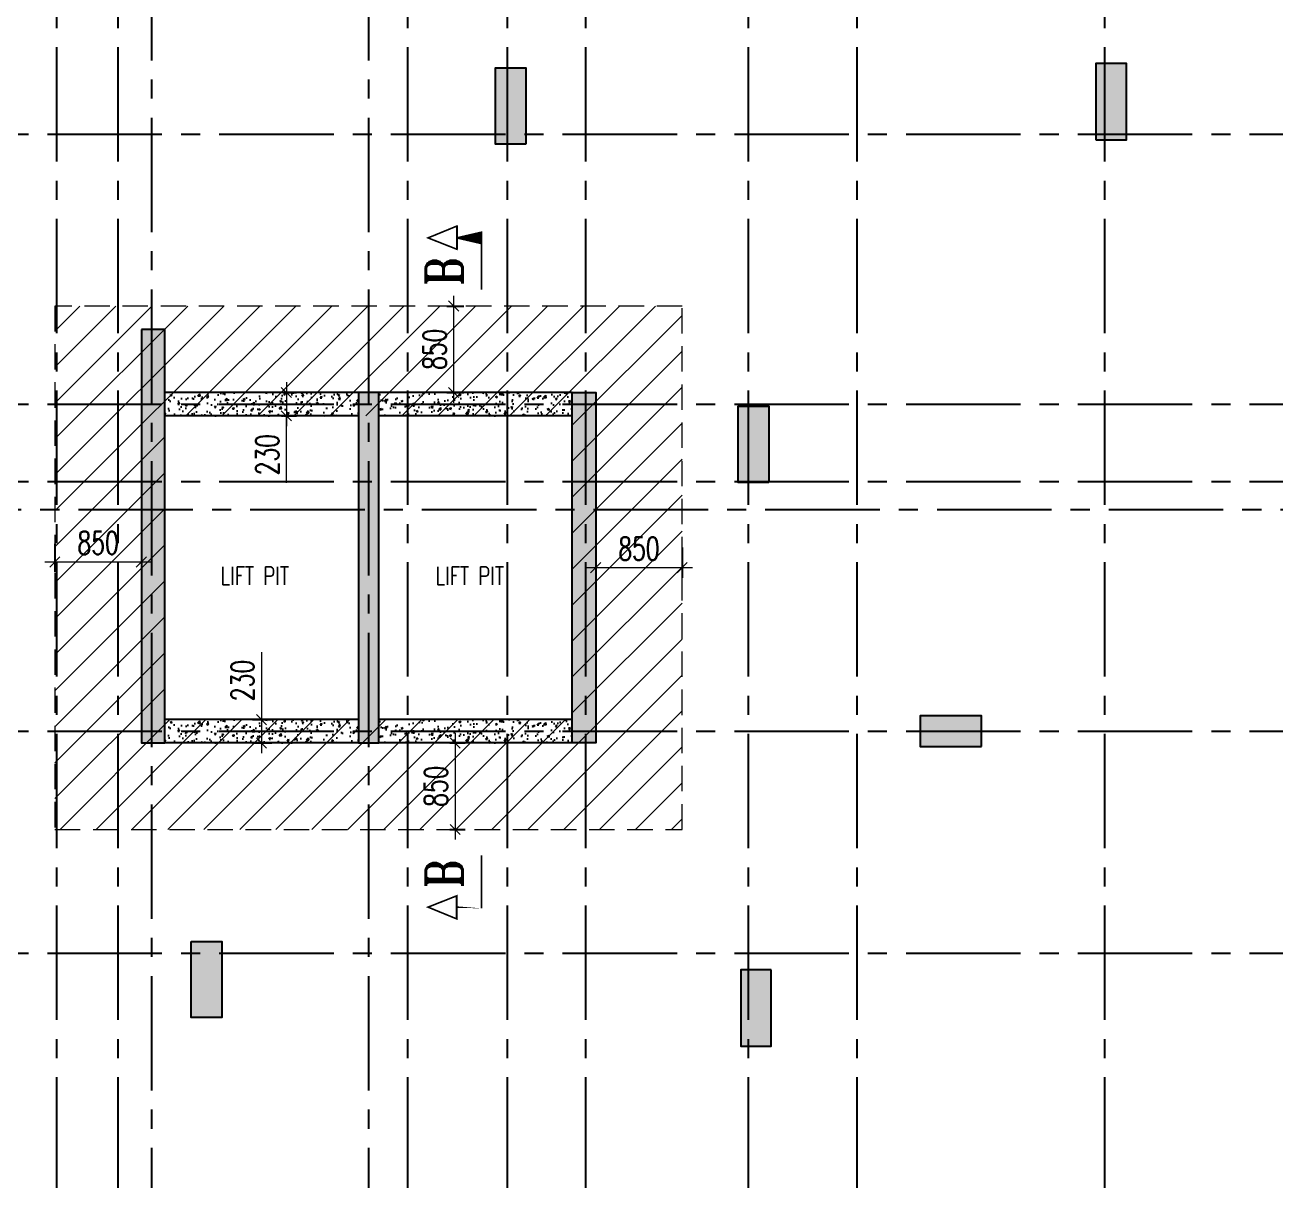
# Model space of a CAD drawing. Header units: millimetres. Extents: x 1123469 to 1883119, y -126924 to 196924.
# Drawn here: x 1422722 to 1435007, y 133393 to 144747 of the extents above; entities that cross this region are included whole.
import ezdxf

# ---------------------------------------------------------------- set-up
doc = ezdxf.new("R2010")
doc.units = ezdxf.units.MM
doc.header["$LTSCALE"] = 500
doc.header["$MEASUREMENT"] = 0
doc.header["$PDMODE"] = 34
for name, pattern in [('CONTINOUS', [0]), ('DASHED2', [0.375, 0.25, -0.125]), ('Site$0$CENTER2', [1.125, 0.75, -0.125, 0.125, -0.125])]:
    doc.linetypes.add(name, pattern=pattern)
doc.layers.get('Defpoints').update_dxf_attribs({"lineweight": 0})
for name, color, linetype in [('3BEAM NO', 6, 'Continuous'), ('COL. DIM', 3, 'Continuous'), ('GLASS', 5, 'Continuous'), ('GRID', 7, 'Continuous'), ('r.c.c. wall', 4, 'Continuous'), ('T BEAM N', 3, 'Continuous'), ('TEXT-20', 3, 'Continuous'), ('TOWER AREA COLUMN.', 6, 'Continuous')]:
    doc.layers.add(name, color=color, linetype=linetype)
for name, color, linetype, lineweight in [('CUT OUT', 1, 'Continuous', 13), ('dim-M', 1, 'Continuous', 15), ('FOOTING', 1, 'Continuous', 15), ('HATCH', 1, 'Continuous', 5), ('S - SUNK', 251, 'Continuous', 0), ('TOWER COL HATCH', 253, 'Continuous', 20)]:
    doc.layers.add(name, color=color, linetype=linetype, lineweight=lineweight)
doc.styles.add('2MM', font='romans.shx', dxfattribs={"width": 0.7})
doc.styles.add('3mm', font='arial.ttf')
doc.styles.add('RT', font='romant.shx', dxfattribs={"height": 8})
doc.styles.add('S-T', font='romans.shx')
doc.dimstyles.new('PARAMVEER', dxfattribs={"dimtxt": 200, "dimasz": 100, "dimexe": 0, "dimexo": 25, "dimgap": 10, "dimtad": 1, "dimdec": 0, "dimrnd": 5, "dimzin": 0, "dimdsep": 46, "dimtxsty": '3mm', "dimblk": 'OBLIQUE', "dimcen": 0.09, "dimdle": 75, "dimclrd": 1, "dimclre": 1, "dimclrt": 3, "dimadec": 0, "dimazin": 0, "dimtfac": 1, "dimtdec": 0, "dimtmove": 1, "dimatfit": 3, "dimfxl": 100, "dimtolj": 1, "dimtzin": 0, "dimlwd": 18, "dimlwe": 5, "dimarcsym": 0})
doc.dimstyles.new('RAJESH', dxfattribs={"dimtxt": 200, "dimasz": 180, "dimexe": 100, "dimexo": 250, "dimgap": 50, "dimtad": 2, "dimdec": 0, "dimzin": 1, "dimdsep": 46, "dimtxsty": '2MM', "dimblk": 'OBLIQUE', "dimcen": 0, "dimdle": 100, "dimclrd": 1, "dimclre": 1, "dimclrt": 3, "dimadec": 0, "dimazin": 0, "dimtfac": 1, "dimtdec": 0, "dimtix": 1, "dimtmove": 2, "dimatfit": 3, "dimfxl": 1, "dimtolj": 1, "dimlwd": -1, "dimarcsym": 0})

# ---------------------------------------------------------------- blocks, each defined once
blk = doc.blocks.new('EEE')
at = {"layer": 'GRID', "color": 16, "linetype": 'Site$0$CENTER2', "ltscale": 3}
for points in [[(1423030.630695821, 258923.2012563693), (1423030.630702063, 223711.8809406028)], [(1423635.642751377, 258923.2012563693), (1423635.642751377, 223711.8809406028)], [(1424487.342383458, 258923.2012563694), (1423965.630711365, 258229.8270745813), (1423965.630711365, 223711.8809406028)], [(1425576.419039273, 258923.2012563693), (1426098.130711365, 258229.8270745813), (1426098.130711365, 223711.8809406028)], [(1426480.630712983, 258923.2012563693), (1426480.630712983, 223711.8809406028)], [(1427460.638001092, 258923.2012563693), (1427460.638001092, 223711.8809406028)], [(1428230.630711365, 258923.2012563693), (1428230.630711365, 223711.8809406028)], [(1429830.630711539, 258923.2012563693), (1429830.630711539, 223711.8809406028)], [(1430895.642751377, 258923.2012563693), (1430895.642751377, 223711.8809406028)], [(1433330.630710885, 258923.2012563693), (1433330.630710885, 223711.8809406028)], [(1363880.882639576, 241193.7943564522), (1442964.497835655, 241193.7943564522)], [(1363880.882639576, 238538.7943564522), (1442964.497835655, 238538.7943564522)], [(1363880.882639576, 237778.7943564954), (1442964.497835655, 237778.7943564954)], [(1363880.882639576, 236875.4631040377), (1364185.160629014, 237503.9532203193), (1442964.497835655, 237503.9532203193)], [(1363880.882639576, 235324.0658242842), (1442964.497835655, 235324.0658242842)], [(1363880.882639576, 233143.8172689583), (1442964.497835655, 233143.8172689583)]]:
    blk.add_lwpolyline(points, dxfattribs=at)
blk = doc.blocks.new('3tgra')
at = {"layer": 'TOWER COL HATCH'}
h = blk.add_hatch(color=253, dxfattribs=at)
h.dxf.hatch_style = 1
h.paths.add_polyline_path([(1374495.631025441, 80596.89666208334), (1374195.631025441, 80596.89666208334), (1374195.631025441, 81346.89666208334), (1374495.631025441, 81346.89666208334)])
h = blk.add_hatch(color=253, dxfattribs=at)
h.dxf.hatch_style = 1
h.paths.add_polyline_path([(1380095.624769447, 80551.73729155067), (1380395.624769447, 80551.73729155067), (1380395.624769447, 81301.73729155067), (1380095.624769447, 81301.73729155067)])
h = blk.add_hatch(color=253, dxfattribs=at)
h.dxf.hatch_style = 1
h.paths.add_polyline_path([(1383875.630595695, 78731.73729202384), (1383875.630595695, 74666.55515519361), (1383645.630595695, 74666.55515519361), (1383645.630595695, 77881.73729155073), (1383645.630595695, 78111.73729155073), (1383645.630595695, 78731.73729202384)])
h = blk.add_hatch(color=253, dxfattribs=at)
h.dxf.hatch_style = 1
h.paths.add_polyline_path([(1379640.630750942, 78111.73729155073), (1379410.630750942, 78111.73729155073), (1379410.630750942, 74666.55515519361), (1379640.630750942, 74666.55515519361), (1379640.630750942, 77881.73729155073)])
h = blk.add_hatch(color=253, dxfattribs=at)
h.dxf.hatch_style = 1
h.paths.add_polyline_path([(1381543.130749644, 78111.73729155073), (1381743.130749644, 78111.73729155073), (1381743.130749644, 77881.73729155073), (1381743.130749644, 74666.55515519361), (1381543.130749644, 74666.55515519361), (1381543.130749644, 77881.73729155073)])
h = blk.add_hatch(color=253, dxfattribs=at)
h.dxf.hatch_style = 1
h.paths.add_polyline_path([(1377710.631017101, 77226.89675944098), (1378010.631017101, 77226.89675944098), (1378010.631017101, 77976.89675944098), (1377710.631017101, 77976.89675944098)])
h = blk.add_hatch(color=253, dxfattribs=at)
h.dxf.hatch_style = 1
h.paths.add_polyline_path([(1375620.320550245, 74631.8028312315), (1375620.320550245, 74931.8028312315), (1376220.320550245, 74931.8028312315), (1376220.320550245, 74631.8028312315)])
h = blk.add_hatch(color=253, dxfattribs=at)
h.dxf.hatch_style = 1
h.paths.add_polyline_path([(1383385.712416565, 72716.75990101276), (1383085.712416565, 72716.75990101276), (1383085.712416565, 71966.75990101276), (1383385.712416565, 71966.75990101276)])
h = blk.add_hatch(color=253, dxfattribs=at)
h.dxf.hatch_style = 1
h.paths.add_polyline_path([(1377685.631014433, 72436.75957392534), (1377985.631014433, 72436.75957392534), (1377985.631014433, 71686.75957392534), (1377685.631014433, 71686.75957392534)])
at = {"layer": 'TOWER AREA COLUMN.', "color": 4}
for points in [[(1374495.631025441, 80596.89666208334), (1374195.631025441, 80596.89666208334), (1374195.631025441, 81346.89666208334), (1374495.631025441, 81346.89666208334)], [(1380095.624769447, 80551.73729155067), (1380395.624769447, 80551.73729155067), (1380395.624769447, 81301.73729155067), (1380095.624769447, 81301.73729155067)], [(1377710.631017101, 77226.89675944098), (1378010.631017101, 77226.89675944098), (1378010.631017101, 77976.89675944098), (1377710.631017101, 77976.89675944098)], [(1375620.320550245, 74631.8028312315), (1375620.320550245, 74931.8028312315), (1376220.320550245, 74931.8028312315), (1376220.320550245, 74631.8028312315)], [(1383385.712416565, 72716.75990101276), (1383085.712416565, 72716.75990101276), (1383085.712416565, 71966.75990101276), (1383385.712416565, 71966.75990101276)], [(1377685.631014433, 72436.75957392534), (1377985.631014433, 72436.75957392534), (1377985.631014433, 71686.75957392534), (1377685.631014433, 71686.75957392534)]]:
    blk.add_lwpolyline(points, close=True, dxfattribs=at)
for points in [[(1383875.630595695, 78731.73729202384), (1383875.630595695, 74666.55515519361), (1383645.630595695, 74666.55515519361), (1383645.630595695, 77881.73729155073), (1383645.630595695, 77881.73729155073), (1383645.630595695, 78111.73729155073), (1383645.630595695, 78111.73729155073), (1383645.630595695, 78731.73729202384), (1383875.630595695, 78731.73729202384)], [(1379640.630750942, 78111.73729155073), (1379410.630750942, 78111.73729155073), (1379410.630750942, 74666.55515519361), (1379640.630750942, 74666.55515519361), (1379640.630750942, 77881.73729155073), (1379640.630750942, 77881.73729155073), (1379640.630750942, 78111.73729155073)], [(1381543.130749644, 78111.73729155073), (1381743.130749644, 78111.73729155073), (1381743.130749644, 77881.73729155073), (1381743.130749644, 77881.73729155073), (1381743.130749644, 74666.55515519361), (1381543.130749644, 74666.55515519361), (1381543.130749644, 77881.73729155073), (1381543.130749644, 77881.73729155073), (1381543.130749644, 78111.73729155073)]]:
    blk.add_lwpolyline(points, dxfattribs=at)
blk = doc.blocks.new('_Oblique')
at = {"color": 0, "linetype": 'ByBlock', "lineweight": -2}
blk.add_line((-0.5, -0.5), (0.5, 0.5), dxfattribs=at)
blk = doc.blocks.new('*D399')
at = {"layer": 'Defpoints', "color": 0, "ltscale": 100, "transparency": 16777216}
for p in [(1425187.776892055, 141134.2285490474), (1425187.776892055, 140904.2285490474), (1425290.574595723, 140904.2285490474)]:
    blk.add_point(p, dxfattribs=at)
at = {"layer": 'dim-M', "color": 1, "ltscale": 100, "transparency": 16777216}
for p, q in [((1425290.574595723, 141234.2285490474), (1425290.574595723, 140804.2285490474)), ((1425290.574595723, 140245.2326867873), (1425290.574595723, 140904.2285490474))]:
    blk.add_line(p, q, dxfattribs=at)
at = {"layer": 'dim-M', "color": 1, "lineweight": -2, "ltscale": 100, "transparency": 16777216}
for p, q in [((1425262.776892055, 141134.2285490474), (1425390.574595723, 141134.2285490474)), ((1425262.776892055, 140904.2285490474), (1425390.574595723, 140904.2285490474))]:
    blk.add_line(p, q, dxfattribs=at)
at = {"layer": 'dim-M', "color": 1, "ltscale": 100, "transparency": 16777216, "xscale": 100, "yscale": 100, "zscale": 100}
for p, rotation in [((1425290.574595723, 141134.2285490474), 90), ((1425290.574595723, 140904.2285490474), 270)]:
    blk.add_blockref('_Oblique', p, dxfattribs=dict(at, rotation=rotation))
at = {"layer": 'dim-M', "color": 3, "ltscale": 100, "transparency": 16777216, "insert": (1425103.074595723, 140522.7326867869), "char_height": 225, "attachment_point": 5, "rotation": 90, "style": '2MM'}
blk.add_mtext('\\A1;230', dxfattribs=at)
blk = doc.blocks.new('*D400')
at = {"layer": 'Defpoints', "color": 0, "ltscale": 100, "transparency": 16777216}
for p in [(1426792.5838179, 141984.2285490474), (1426935.361611675, 141984.2285490474), (1426792.5838179, 141134.2285490474)]:
    blk.add_point(p, dxfattribs=at)
at = {"layer": 'dim-M', "color": 1, "ltscale": 100, "transparency": 16777216}
blk.add_line((1426935.361611675, 141034.2285490474), (1426935.361611675, 142084.2285490474), dxfattribs=at)
at = {"layer": 'dim-M', "color": 1, "lineweight": -2, "ltscale": 100, "transparency": 16777216}
for p, q in [((1426867.5838179, 141984.2285490474), (1427035.361611675, 141984.2285490474)), ((1426867.5838179, 141134.2285490474), (1427035.361611675, 141134.2285490474))]:
    blk.add_line(p, q, dxfattribs=at)
at = {"layer": 'dim-M', "color": 1, "ltscale": 100, "transparency": 16777216, "xscale": 100, "yscale": 100, "zscale": 100}
for p, rotation in [((1426935.361611675, 141984.2285490474), 90), ((1426935.361611675, 141134.2285490474), 270)]:
    blk.add_blockref('_Oblique', p, dxfattribs=dict(at, rotation=rotation))
at = {"layer": 'dim-M', "color": 3, "ltscale": 100, "transparency": 16777216, "insert": (1426747.861611673, 141559.228549047), "char_height": 225, "attachment_point": 5, "rotation": 90, "style": '2MM'}
blk.add_mtext('\\A1;850', dxfattribs=at)
blk = doc.blocks.new('*D401')
at = {"layer": 'Defpoints', "color": 0, "ltscale": 100, "transparency": 16777216}
for p in [(1423015.631453922, 139721.6374811054), (1423865.631453922, 139721.6374811054), (1423015.631453922, 139467.8064866941)]:
    blk.add_point(p, dxfattribs=at)
at = {"layer": 'dim-M', "color": 1, "lineweight": -2, "ltscale": 100, "transparency": 16777216}
for p, q in [((1423015.631453922, 139646.6374811054), (1423015.631453922, 139367.8064866941)), ((1423865.631453922, 139646.6374811054), (1423865.631453922, 139367.8064866941))]:
    blk.add_line(p, q, dxfattribs=at)
at = {"layer": 'dim-M', "color": 1, "ltscale": 100, "transparency": 16777216}
blk.add_line((1423965.631453922, 139467.8064866941), (1422915.631453922, 139467.8064866941), dxfattribs=at)
at = {"layer": 'dim-M', "color": 1, "ltscale": 100, "transparency": 16777216, "xscale": 100, "yscale": 100, "zscale": 100, "rotation": 180}
blk.add_blockref('_Oblique', (1423015.631453922, 139467.8064866941), dxfattribs=at)
at = {"layer": 'dim-M', "color": 1, "ltscale": 100, "transparency": 16777216, "xscale": 100, "yscale": 100, "zscale": 100}
blk.add_blockref('_Oblique', (1423865.631453922, 139467.8064866941), dxfattribs=at)
at = {"layer": 'dim-M', "color": 3, "ltscale": 100, "transparency": 16777216, "insert": (1423440.631453922, 139655.3064866941), "char_height": 225, "attachment_point": 5, "style": '2MM'}
blk.add_mtext('\\A1;850', dxfattribs=at)
blk = doc.blocks.new('*D402')
at = {"layer": 'Defpoints', "color": 0, "ltscale": 100, "transparency": 16777216}
for p in [(1428330.630671795, 139687.0877523706), (1429180.631298676, 139687.0877523706), (1428330.630671795, 139411.6374808688)]:
    blk.add_point(p, dxfattribs=at)
at = {"layer": 'dim-M', "color": 1, "lineweight": -2, "ltscale": 100, "transparency": 16777216}
for p, q in [((1428330.630671795, 139612.0877523706), (1428330.630671795, 139311.6374808688)), ((1429180.631298676, 139612.0877523706), (1429180.631298676, 139311.6374808688))]:
    blk.add_line(p, q, dxfattribs=at)
at = {"layer": 'dim-M', "color": 1, "ltscale": 100, "transparency": 16777216}
blk.add_line((1429280.631298676, 139411.6374808688), (1428230.630671795, 139411.6374808688), dxfattribs=at)
at = {"layer": 'dim-M', "color": 1, "ltscale": 100, "transparency": 16777216, "xscale": 100, "yscale": 100, "zscale": 100, "rotation": 180}
blk.add_blockref('_Oblique', (1428330.630671795, 139411.6374808688), dxfattribs=at)
at = {"layer": 'dim-M', "color": 1, "ltscale": 100, "transparency": 16777216, "xscale": 100, "yscale": 100, "zscale": 100}
blk.add_blockref('_Oblique', (1429180.631298676, 139411.6374808688), dxfattribs=at)
at = {"layer": 'dim-M', "color": 3, "ltscale": 100, "transparency": 16777216, "insert": (1428755.630985235, 139599.1374808688), "char_height": 225, "attachment_point": 5, "style": '2MM'}
blk.add_mtext('\\A1;850', dxfattribs=at)
blk = doc.blocks.new('*D403')
at = {"layer": 'Defpoints', "color": 0, "ltscale": 100, "transparency": 16777216}
for p in [(1424882.716586526, 137919.0464126903), (1424882.716586526, 137689.0464126903), (1425046.881376948, 137689.0464126903)]:
    blk.add_point(p, dxfattribs=at)
at = {"layer": 'dim-M', "color": 1, "ltscale": 100, "transparency": 16777216}
for p, q in [((1425046.881376948, 138580.5939700437), (1425046.881376948, 137919.0464126903)), ((1425046.881376948, 138019.0464126903), (1425046.881376948, 137589.0464126903))]:
    blk.add_line(p, q, dxfattribs=at)
at = {"layer": 'dim-M', "color": 1, "lineweight": -2, "ltscale": 100, "transparency": 16777216}
for p, q in [((1424957.716586526, 137919.0464126903), (1425146.881376948, 137919.0464126903)), ((1424957.716586526, 137689.0464126903), (1425146.881376948, 137689.0464126903))]:
    blk.add_line(p, q, dxfattribs=at)
at = {"layer": 'dim-M', "color": 1, "ltscale": 100, "transparency": 16777216, "xscale": 100, "yscale": 100, "zscale": 100}
for p, rotation in [((1425046.881376948, 137919.0464126903), 90), ((1425046.881376948, 137689.0464126903), 270)]:
    blk.add_blockref('_Oblique', p, dxfattribs=dict(at, rotation=rotation))
at = {"layer": 'dim-M', "color": 3, "ltscale": 100, "transparency": 16777216, "insert": (1424859.381376948, 138303.0939700433), "char_height": 225, "attachment_point": 5, "rotation": 90, "style": '2MM'}
blk.add_mtext('\\A1;230', dxfattribs=at)
blk = doc.blocks.new('*D404')
at = {"layer": 'Defpoints', "color": 0, "ltscale": 100, "transparency": 16777216}
for p in [(1426820.885513265, 137689.0464126903), (1426820.885513265, 136839.0464126903), (1426948.876103933, 136839.0464126903)]:
    blk.add_point(p, dxfattribs=at)
at = {"layer": 'dim-M', "color": 1, "ltscale": 100, "transparency": 16777216}
blk.add_line((1426948.876103933, 137789.0464126903), (1426948.876103933, 136739.0464126903), dxfattribs=at)
at = {"layer": 'dim-M', "color": 1, "lineweight": -2, "ltscale": 100, "transparency": 16777216}
for p, q in [((1426895.885513265, 137689.0464126903), (1427048.876103933, 137689.0464126903)), ((1426895.885513265, 136839.0464126903), (1427048.876103933, 136839.0464126903))]:
    blk.add_line(p, q, dxfattribs=at)
at = {"layer": 'dim-M', "color": 1, "ltscale": 100, "transparency": 16777216, "xscale": 100, "yscale": 100, "zscale": 100}
for p, rotation in [((1426948.876103933, 137689.0464126903), 90), ((1426948.876103933, 136839.0464126903), 270)]:
    blk.add_blockref('_Oblique', p, dxfattribs=dict(at, rotation=rotation))
at = {"layer": 'dim-M', "color": 3, "ltscale": 100, "transparency": 16777216, "insert": (1426761.37610393, 137264.0464126899), "char_height": 225, "attachment_point": 5, "rotation": 90, "style": '2MM'}
blk.add_mtext('\\A1;850', dxfattribs=at)
blk = doc.blocks.new('*D2624')
at = {"layer": 'COL. DIM', "color": 1, "linetype": 'CONTINOUS', "lineweight": 5, "ltscale": 10, "transparency": 16777216}
for p, q in [((1726903.271734793, 142855.3069163206), (1726903.271734793, 142349.4527371134)), ((1727203.271734793, 141672.483817342), (1727203.271734793, 142529.4527371134))]:
    blk.add_line(p, q, dxfattribs=at)
at = {"layer": 'COL. DIM', "color": 1, "lineweight": 18, "ltscale": 10, "transparency": 16777216}
blk.add_line((1726813.271734793, 142439.4527371134), (1727293.271734793, 142439.4527371134), dxfattribs=at)
at = {"layer": 'Defpoints', "color": 0, "ltscale": 10, "transparency": 16777216}
for p in [(1726903.271734793, 142920.3069163206), (1727203.271734793, 142439.4527371134), (1727203.271734793, 141607.483817342), (1405055.631024809, 139394.2285481436), (1364890.631013369, 126979.2510576845), (1364890.631013369, 124332.9141457363)]:
    blk.add_point(p, dxfattribs=at)
at = {"layer": 'S - SUNK', "color": 1, "lineweight": 18, "ltscale": 10, "transparency": 16777216}
blk.add_line((1405130.631024809, 124332.9141457363), (1364815.631013369, 124332.9141457363), dxfattribs=at)
at = {"layer": 'S - SUNK', "color": 1, "lineweight": 5, "ltscale": 10, "transparency": 16777216}
for p, q in [((1364890.631013369, 124333.0641457363), (1364890.631013369, 124332.9141457363)), ((1405055.631024809, 124333.0641457363), (1405055.631024809, 124332.9141457363))]:
    blk.add_line(p, q, dxfattribs=at)
at = {"layer": 'COL. DIM', "color": 1, "lineweight": 18, "ltscale": 10, "transparency": 16777216, "xscale": 90, "yscale": 90, "zscale": 90, "rotation": 180}
blk.add_blockref('_Oblique', (1726903.271734793, 142439.4527371134), dxfattribs=at)
at = {"layer": 'COL. DIM', "color": 1, "lineweight": 18, "ltscale": 10, "transparency": 16777216, "xscale": 90, "yscale": 90, "zscale": 90}
blk.add_blockref('_Oblique', (1727203.271734793, 142439.4527371134), dxfattribs=at)
at = {"layer": 'S - SUNK', "color": 1, "lineweight": 18, "ltscale": 10, "transparency": 16777216, "xscale": 100, "yscale": 100, "zscale": 100, "rotation": 180}
blk.add_blockref('_Oblique', (1364890.631013369, 124332.9141457363), dxfattribs=at)
at = {"layer": 'S - SUNK', "color": 1, "lineweight": 18, "ltscale": 10, "transparency": 16777216, "xscale": 100, "yscale": 100, "zscale": 100}
blk.add_blockref('_Oblique', (1405055.631024809, 124332.9141457363), dxfattribs=at)
at = {"layer": 'COL. DIM', "color": 3, "ltscale": 10, "transparency": 16777216, "insert": (1727053.271734793, 142586.6355474817), "char_height": 200, "attachment_point": 5, "style": '3mm'}
blk.add_mtext('\\A1;300', dxfattribs=at)
at = {"layer": 'S - SUNK', "color": 3, "ltscale": 10, "transparency": 16777216, "insert": (1384973.131019089, 124445.0287432807), "char_height": 200, "attachment_point": 5, "style": '3mm'}
blk.add_mtext('\\A1;40165', dxfattribs=at)
blk = doc.blocks.new('*D2625')
at = {"layer": 'COL. DIM', "color": 1, "linetype": 'CONTINOUS', "lineweight": 5, "ltscale": 10, "transparency": 16777216}
for p, q in [((1725012.160233842, 141907.4838173419), (1725545.593660668, 141907.4838173419)), ((1724393.259694719, 141607.483817342), (1725545.593660668, 141607.483817342))]:
    blk.add_line(p, q, dxfattribs=at)
at = {"layer": 'COL. DIM', "color": 1, "lineweight": 18, "ltscale": 10, "transparency": 16777216}
blk.add_line((1725455.593660668, 141997.4838173419), (1725455.593660668, 141517.483817342), dxfattribs=at)
at = {"layer": 'Defpoints', "color": 0, "ltscale": 10, "transparency": 16777216}
for p in [(1358872.110384249, 158914.0730525189), (1431760.642437937, 158914.0730525189), (1724947.160233842, 141907.4838173419), (1724328.259694719, 141607.483817342), (1725455.593660668, 141607.483817342), (1442850.630409368, 126979.2510576846)]:
    blk.add_point(p, dxfattribs=at)
at = {"layer": 'S - SUNK', "color": 1, "lineweight": 18, "ltscale": 10, "transparency": 16777216}
blk.add_line((1358872.110384249, 126904.2510576846), (1358872.110384249, 158989.0730525189), dxfattribs=at)
at = {"layer": 'S - SUNK', "color": 1, "lineweight": 5, "ltscale": 10, "transparency": 16777216}
for p, q in [((1358872.260384249, 158914.0730525189), (1358872.110384249, 158914.0730525189)), ((1358872.260384249, 126979.2510576846), (1358872.110384249, 126979.2510576846))]:
    blk.add_line(p, q, dxfattribs=at)
at = {"layer": 'COL. DIM', "color": 1, "lineweight": 18, "ltscale": 10, "transparency": 16777216, "xscale": 90, "yscale": 90, "zscale": 90}
for p, rotation in [((1725455.593660668, 141907.4838173419), 90), ((1725455.593660668, 141607.483817342), 270)]:
    blk.add_blockref('_Oblique', p, dxfattribs=dict(at, rotation=rotation))
at = {"layer": 'S - SUNK', "color": 1, "lineweight": 18, "ltscale": 10, "transparency": 16777216, "xscale": 100, "yscale": 100, "zscale": 100}
for p, rotation in [((1358872.110384249, 158914.0730525189), 90), ((1358872.110384249, 126979.2510576846), 270)]:
    blk.add_blockref('_Oblique', p, dxfattribs=dict(at, rotation=rotation))
at = {"layer": 'COL. DIM', "color": 3, "ltscale": 10, "transparency": 16777216, "insert": (1725308.410850292, 141757.4838173419), "char_height": 200, "attachment_point": 5, "rotation": 90, "style": '3mm'}
blk.add_mtext('\\A1;300', dxfattribs=at)
at = {"layer": 'S - SUNK', "color": 3, "ltscale": 10, "transparency": 16777216, "insert": (1358759.927573881, 142946.6620551013), "char_height": 200, "attachment_point": 5, "rotation": 90, "style": '3mm'}
blk.add_mtext('\\A1;31935', dxfattribs=at)
blk = doc.blocks.new('*D2626')
at = {"layer": 'COL. DIM', "color": 1, "linetype": 'CONTINOUS', "lineweight": 5, "ltscale": 10, "transparency": 16777216}
for p, q in [((1716598.265479365, 143871.7483872942), (1716598.265479365, 143375.5830064898)), ((1716298.265479365, 143802.4838182458), (1716298.265479365, 143375.5830064898))]:
    blk.add_line(p, q, dxfattribs=at)
at = {"layer": 'COL. DIM', "color": 1, "lineweight": 18, "ltscale": 10, "transparency": 16777216}
for p, q in [((1716688.265479365, 143465.5830064898), (1716208.265479365, 143465.5830064898)), ((1717247.018054974, 143465.5830064898), (1716598.265479365, 143465.5830064898))]:
    blk.add_line(p, q, dxfattribs=at)
at = {"layer": 'Defpoints', "color": 0, "ltscale": 10, "transparency": 16777216}
for p in [(1716298.265479365, 143867.4838182458), (1716598.265479365, 143936.7483872942), (1716298.265479365, 143465.5830064898), (1390780.631029413, 139394.2285481436), (1405055.631024809, 139394.2285481436), (1405055.631024809, 138200.572886584)]:
    blk.add_point(p, dxfattribs=at)
at = {"layer": 'S - SUNK', "color": 1, "lineweight": 18, "ltscale": 10, "transparency": 16777216}
blk.add_line((1390705.631029413, 138200.572886584), (1405130.631024809, 138200.572886584), dxfattribs=at)
at = {"layer": 'S - SUNK', "color": 1, "lineweight": 5, "ltscale": 10, "transparency": 16777216}
for p, q in [((1390780.631029413, 138200.722886584), (1390780.631029413, 138200.572886584)), ((1405055.631024809, 138200.722886584), (1405055.631024809, 138200.572886584))]:
    blk.add_line(p, q, dxfattribs=at)
at = {"layer": 'COL. DIM', "color": 1, "lineweight": 18, "ltscale": 10, "transparency": 16777216, "xscale": 90, "yscale": 90, "zscale": 90, "rotation": 180}
blk.add_blockref('_Oblique', (1716298.265479365, 143465.5830064898), dxfattribs=at)
at = {"layer": 'COL. DIM', "color": 1, "lineweight": 18, "ltscale": 10, "transparency": 16777216, "xscale": 90, "yscale": 90, "zscale": 90}
blk.add_blockref('_Oblique', (1716598.265479365, 143465.5830064898), dxfattribs=at)
at = {"layer": 'S - SUNK', "color": 1, "lineweight": 18, "ltscale": 10, "transparency": 16777216, "xscale": 100, "yscale": 100, "zscale": 100, "rotation": 180}
blk.add_blockref('_Oblique', (1390780.631029413, 138200.572886584), dxfattribs=at)
at = {"layer": 'S - SUNK', "color": 1, "lineweight": 18, "ltscale": 10, "transparency": 16777216, "xscale": 100, "yscale": 100, "zscale": 100}
blk.add_blockref('_Oblique', (1405055.631024809, 138200.572886584), dxfattribs=at)
at = {"layer": 'COL. DIM', "color": 3, "ltscale": 10, "transparency": 16777216, "insert": (1716981.485994947, 143612.7658168582), "char_height": 200, "attachment_point": 5, "style": '3mm'}
blk.add_mtext('\\A1;300', dxfattribs=at)
at = {"layer": 'S - SUNK', "color": 3, "ltscale": 10, "transparency": 16777216, "insert": (1397918.131027111, 138312.6874841284), "char_height": 200, "attachment_point": 5, "style": '3mm'}
blk.add_mtext('\\A1;14275', dxfattribs=at)
blk = doc.blocks.new('*D3556')
at = {"layer": 'COL. DIM', "color": 1, "linetype": 'CONTINOUS', "lineweight": 5, "ltscale": 10, "transparency": 16777216}
for p, q in [((1817863.667367204, 134657.767510492), (1817083.874801246, 134657.767510492)), ((1816402.247891765, 133687.7677523475), (1817263.874801246, 133687.7677523475))]:
    blk.add_line(p, q, dxfattribs=at)
at = {"layer": 'COL. DIM', "color": 1, "lineweight": 18, "ltscale": 10, "transparency": 16777216}
blk.add_line((1817173.874801246, 134747.767510492), (1817173.874801246, 133597.7677523475), dxfattribs=at)
at = {"layer": 'Defpoints', "color": 0, "ltscale": 10, "transparency": 16777216}
for p in [(1417087.675834863, 156599.2285490907), (1417240.630397862, 156599.2285490907), (1417240.630397862, 155194.2285490907), (1817928.667367204, 134657.767510492), (1816337.247891765, 133687.7677523475), (1817173.874801246, 133687.7677523475)]:
    blk.add_point(p, dxfattribs=at)
at = {"layer": 'S - SUNK', "color": 1, "lineweight": 18, "ltscale": 10, "transparency": 16777216}
blk.add_line((1417087.675834863, 155119.2285490907), (1417087.675834863, 156674.2285490907), dxfattribs=at)
at = {"layer": 'S - SUNK', "color": 1, "lineweight": 5, "ltscale": 10, "transparency": 16777216}
for p, q in [((1417087.825834862, 156599.2285490907), (1417087.675834863, 156599.2285490907)), ((1417087.825834862, 155194.2285490907), (1417087.675834863, 155194.2285490907))]:
    blk.add_line(p, q, dxfattribs=at)
at = {"layer": 'COL. DIM', "color": 1, "lineweight": 18, "ltscale": 10, "transparency": 16777216, "xscale": 90, "yscale": 90, "zscale": 90}
for p, rotation in [((1817173.874801246, 134657.767510492), 90), ((1817173.874801246, 133687.7677523475), 270)]:
    blk.add_blockref('_Oblique', p, dxfattribs=dict(at, rotation=rotation))
at = {"layer": 'S - SUNK', "color": 1, "lineweight": 18, "ltscale": 10, "transparency": 16777216, "xscale": 100, "yscale": 100, "zscale": 100}
for p, rotation in [((1417087.675834863, 156599.2285490907), 90), ((1417087.675834863, 155194.2285490907), 270)]:
    blk.add_blockref('_Oblique', p, dxfattribs=dict(at, rotation=rotation))
at = {"layer": 'COL. DIM', "color": 3, "ltscale": 10, "transparency": 16777216, "insert": (1817026.760203702, 134172.7676314192), "char_height": 200, "attachment_point": 5, "rotation": 90, "style": '3mm'}
blk.add_mtext('\\A1;970', dxfattribs=at)
at = {"layer": 'S - SUNK', "color": 3, "ltscale": 10, "transparency": 16777216, "insert": (1416975.561237318, 155896.7285490903), "char_height": 200, "attachment_point": 5, "rotation": 90, "style": '3mm'}
blk.add_mtext('\\A1;1405', dxfattribs=at)

msp = doc.modelspace()

# ---------------------------------------------------------------- hatches: boundary and pattern name
at = {"layer": 'HATCH', "ltscale": 10}
h = msp.add_hatch(dxfattribs=at)
h.set_pattern_fill('ANSI31', color=251, scale=2000)
h.set_pattern_definition([(45, (0, 0), (-176.7766952966369, 176.7766952966369), [])])
h.paths.add_polyline_path([(1424095.631453922, 140904.2285490473), (1428100.631298676, 140904.2285490474), (1428100.631298676, 137919.0464126903), (1424095.631453922, 137919.0464126903)])
h.paths.add_polyline_path([(1429180.631298676, 141984.2285490474), (1423015.631453922, 141984.2285490474), (1423015.631453922, 136839.0464126903), (1429180.631298676, 136839.0464126903)])
at = {"layer": 'r.c.c. wall', "ltscale": 10}
h = msp.add_hatch(dxfattribs=at)
h.set_pattern_fill('AR-CONC', color=1, scale=25)
h.set_pattern_definition([(49.99999999999999, (-3908365.595795725, -4159489.490215819), (179.3150456501884, -15.68803374564878), [18.75, -206.25]), (355, (-3908365.595795725, -4159489.490215819), (-34.68783340325, 188.048033425003), [15, -165]), (100.45144446, (-3908350.652875476, -4159490.797551819), (144.627211681778, 172.3599977421574), [15.93504799999998, -175.2855279999997]), (46.18420000000001, (-3908365.595795725, -4159439.490215819), (266.8103326678931, -41.37982019826914), [28.125, -309.375]), (96.63563549, (-3908343.361609476, -4159442.938542569), (233.6654864185571, 243.5296501936376), [23.9025855, -262.92844]), (351.1841639899999, (-3908365.595795725, -4159439.490215819), (233.6654862636933, 243.5296500674975), [22.5, -247.50000025]), (21, (-3908340.595795725, -4159451.990215819), (149.2267630296154, -100.6547226663347), [18.75, -206.25]), (326.0000000000001, (-3908340.595795725, -4159451.990215819), (60.82883298039543, 181.2875112617133), [15, -165]), (71.45144474, (-3908328.160232225, -4159460.378109319), (210.0555941824928, 80.63278820158845), [15.9350475, -175.285528]), (37.50000000000001, (-3908365.595795725, -4159489.490215819), (3.039963829322667, 83.22346345782788), [0, -163, 0, -167.5, 0, -165.625]), (7.499999999999999, (-3908365.595795725, -4159489.490215819), (65.76738436053715, 98.60292797059006), [0, -95.5, 0, -159.25, 0, -63.125]), (327.5, (-3908421.345795725, -4159489.490215819), (133.4556090431022, -5.638717933594939), [0, -62.5, 0, -195, 0, -258.75]), (317.5, (-3908446.345795725, -4159489.490215819), (145.7965423355966, 25.02624558307943), [0, -81.25, 0, -129.5, 0, -183.75])])
h.paths.add_polyline_path([(1424097.979781381, 141134.2649386935), (1425998.131299974, 141134.2285483917), (1425998.131299974, 140904.2285483917), (1424097.979781381, 140904.1995950565)])
h = msp.add_hatch(dxfattribs=at)
h.set_pattern_fill('AR-CONC', color=1, scale=25)
h.set_pattern_definition([(49.99999999999999, (-3910468.095794428, -4159489.490215819), (179.3150456501884, -15.68803374564878), [18.75, -206.25]), (355, (-3910468.095794428, -4159489.490215819), (-34.68783340325, 188.048033425003), [15, -165]), (100.45144446, (-3910453.152874178, -4159490.797551819), (144.627211681778, 172.3599977421574), [15.93504799999998, -175.2855279999997]), (46.18420000000001, (-3910468.095794428, -4159439.490215819), (266.8103326678931, -41.37982019826914), [28.125, -309.375]), (96.63563549, (-3910445.861608178, -4159442.938542569), (233.6654864185571, 243.5296501936376), [23.9025855, -262.92844]), (351.1841639899999, (-3910468.095794428, -4159439.490215819), (233.6654862636933, 243.5296500674975), [22.5, -247.50000025]), (21, (-3910443.095794428, -4159451.990215819), (149.2267630296154, -100.6547226663347), [18.75, -206.25]), (326.0000000000001, (-3910443.095794428, -4159451.990215819), (60.82883298039543, 181.2875112617133), [15, -165]), (71.45144474, (-3910430.660230928, -4159460.378109319), (210.0555941824928, 80.63278820158845), [15.9350475, -175.285528]), (37.50000000000001, (-3910468.095794428, -4159489.490215819), (3.039963829322667, 83.22346345782788), [0, -163, 0, -167.5, 0, -165.625]), (7.499999999999999, (-3910468.095794428, -4159489.490215819), (65.76738436053715, 98.60292797059006), [0, -95.5, 0, -159.25, 0, -63.125]), (327.5, (-3910523.845794428, -4159489.490215819), (133.4556090431022, -5.638717933594939), [0, -62.5, 0, -195, 0, -258.75]), (317.5, (-3910548.845794428, -4159489.490215819), (145.7965423355966, 25.02624558307943), [0, -81.25, 0, -129.5, 0, -183.75])])
h.paths.add_polyline_path([(1426200.479780083, 141134.2649386935), (1428100.631298676, 141134.2285483917), (1428100.631298676, 140904.2285483917), (1426200.479780083, 140904.1995950565)])
h = msp.add_hatch(dxfattribs=at)
h.set_pattern_fill('AR-CONC', color=1, scale=25)
h.set_pattern_definition([(49.99999999999999, (-3908365.595795725, -4162704.672352177), (179.3150456501884, -15.68803374564878), [18.75, -206.25]), (355, (-3908365.595795725, -4162704.672352177), (-34.68783340325, 188.048033425003), [15, -165]), (100.45144446, (-3908350.652875476, -4162705.979688176), (144.627211681778, 172.3599977421574), [15.93504799999998, -175.2855279999997]), (46.18420000000001, (-3908365.595795725, -4162654.672352177), (266.8103326678931, -41.37982019826914), [28.125, -309.375]), (96.63563549, (-3908343.361609476, -4162658.120678926), (233.6654864185571, 243.5296501936376), [23.9025855, -262.92844]), (351.1841639899999, (-3908365.595795725, -4162654.672352177), (233.6654862636933, 243.5296500674975), [22.5, -247.50000025]), (21, (-3908340.595795725, -4162667.172352177), (149.2267630296154, -100.6547226663347), [18.75, -206.25]), (326.0000000000001, (-3908340.595795725, -4162667.172352177), (60.82883298039543, 181.2875112617133), [15, -165]), (71.45144474, (-3908328.160232225, -4162675.560245676), (210.0555941824928, 80.63278820158845), [15.9350475, -175.285528]), (37.50000000000001, (-3908365.595795725, -4162704.672352177), (3.039963829322667, 83.22346345782788), [0, -163, 0, -167.5, 0, -165.625]), (7.499999999999999, (-3908365.595795725, -4162704.672352177), (65.76738436053715, 98.60292797059006), [0, -95.5, 0, -159.25, 0, -63.125]), (327.5, (-3908421.345795725, -4162704.672352177), (133.4556090431022, -5.638717933594939), [0, -62.5, 0, -195, 0, -258.75]), (317.5, (-3908446.345795725, -4162704.672352177), (145.7965423355966, 25.02624558307943), [0, -81.25, 0, -129.5, 0, -183.75])])
h.paths.add_polyline_path([(1424097.979781381, 137919.0828023364), (1425998.131299974, 137919.0464120346), (1425998.131299974, 137689.0464120346), (1424097.979781381, 137689.0174586994)])
h = msp.add_hatch(dxfattribs=at)
h.set_pattern_fill('AR-CONC', color=1, scale=25)
h.set_pattern_definition([(49.99999999999999, (-3910468.095794428, -4162704.672352177), (179.3150456501884, -15.68803374564878), [18.75, -206.25]), (355, (-3910468.095794428, -4162704.672352177), (-34.68783340325, 188.048033425003), [15, -165]), (100.45144446, (-3910453.152874178, -4162705.979688176), (144.627211681778, 172.3599977421574), [15.93504799999998, -175.2855279999997]), (46.18420000000001, (-3910468.095794428, -4162654.672352177), (266.8103326678931, -41.37982019826914), [28.125, -309.375]), (96.63563549, (-3910445.861608178, -4162658.120678926), (233.6654864185571, 243.5296501936376), [23.9025855, -262.92844]), (351.1841639899999, (-3910468.095794428, -4162654.672352177), (233.6654862636933, 243.5296500674975), [22.5, -247.50000025]), (21, (-3910443.095794428, -4162667.172352177), (149.2267630296154, -100.6547226663347), [18.75, -206.25]), (326.0000000000001, (-3910443.095794428, -4162667.172352177), (60.82883298039543, 181.2875112617133), [15, -165]), (71.45144474, (-3910430.660230928, -4162675.560245676), (210.0555941824928, 80.63278820158845), [15.9350475, -175.285528]), (37.50000000000001, (-3910468.095794428, -4162704.672352177), (3.039963829322667, 83.22346345782788), [0, -163, 0, -167.5, 0, -165.625]), (7.499999999999999, (-3910468.095794428, -4162704.672352177), (65.76738436053715, 98.60292797059006), [0, -95.5, 0, -159.25, 0, -63.125]), (327.5, (-3910523.845794428, -4162704.672352177), (133.4556090431022, -5.638717933594939), [0, -62.5, 0, -195, 0, -258.75]), (317.5, (-3910548.845794428, -4162704.672352177), (145.7965423355966, 25.02624558307943), [0, -81.25, 0, -129.5, 0, -183.75])])
h.paths.add_polyline_path([(1426200.479780083, 137919.0828023364), (1428100.631298676, 137919.0464120346), (1428100.631298676, 137689.0464120346), (1426200.479780083, 137689.0174586994)])

# ---------------------------------------------------------------- linework, layer by layer
at = {"layer": '3BEAM NO', "color": 4}
for p, q in [((1426965.365940679, 142769.8962102563, -7.851765953677085e-07), (1426965.365940679, 142542.5437439962, -7.843609217412887e-07)), ((1426965.365940679, 135959.5006431867, -7.851765953677085e-07), (1426965.365940679, 136186.8531094468, -7.843609217412887e-07))]:
    msp.add_line(p, q, dxfattribs=at)
at = {"layer": '3BEAM NO', "color": 4, "extrusion": (-3.227238060428332e-09, -4.963612873298862e-18, 1), "const_width": 15.97339125}
for points, elevation in [([(1426965.365940674, 142769.8962102497), (1426965.365940674, 142542.5437439897), (1426683.118054151, 142654.041987072), (1426965.365940674, 142769.8962102497)], -0.004605942117191076), ([(1426965.365940677, 142654.0419871213), (1427207.789649382, 142654.0419871167), (1427207.789649383, 142143.5267560754)], -0.004605939299601828)]:
    msp.add_lwpolyline(points, dxfattribs=dict(at, elevation=elevation))
at = {"layer": '3BEAM NO', "color": 4, "extrusion": (-3.227238060428332e-09, 4.963612873298862e-18, 1), "const_width": 15.97339125}
for points, elevation in [([(1426965.365940677, 136075.3548663216), (1427207.789649382, 136075.3548663263), (1427207.789649383, 136585.8700973675)], -0.004605939298218323), ([(1426965.365940674, 135959.5006431932), (1426965.365940674, 136186.8531094533), (1426683.118054151, 136075.354866371), (1426965.365940674, 135959.5006431932)], -0.004605942115807572)]:
    msp.add_lwpolyline(points, dxfattribs=dict(at, elevation=elevation))
at = {"layer": 'FOOTING', "color": 3, "linetype": 'DASHED2', "ltscale": 2}
msp.add_lwpolyline([(1429180.631298676, 141984.2285490474), (1423015.631453922, 141984.2285490474), (1423015.631453922, 136839.0464126903), (1429180.631298676, 136839.0464126903)], close=True, dxfattribs=at)
at = {"layer": 'r.c.c. wall', "color": 4, "ltscale": 10}
for p, q in [((1425998.131299974, 141134.2285490474), (1424095.631453922, 141134.2285490474)), ((1428100.631298676, 141134.2285490474), (1426198.131299974, 141134.2285490474)), ((1425998.131299974, 140904.2285490474), (1424095.631453922, 140904.2285490474)), ((1428100.631298676, 140904.2285490474), (1426198.131299974, 140904.2285490474)), ((1425998.131299974, 137919.0464126903), (1424095.631453922, 137919.0464126903)), ((1428100.631298676, 137919.0464126903), (1426198.131299974, 137919.0464126903)), ((1425998.131299974, 137689.0464126903), (1424095.631453922, 137689.0464126903)), ((1428100.631298676, 137689.0464126903), (1426198.131299974, 137689.0464126903))]:
    msp.add_line(p, q, dxfattribs=at)

# ---------------------------------------------------------------- block references
at = {"layer": 'CUT OUT', "color": 4, "xscale": -1}
msp.add_blockref('3tgra', (2807741.261422737, 63022.49125749664), dxfattribs=at)
at = {"layer": 'GLASS', "color": 4}
msp.add_blockref('EEE', (0, -97519.56580598908), dxfattribs=at)

# ---------------------------------------------------------------- texts
at = {"layer": 'T BEAM N', "color": 7, "lineweight": 0, "style": 'S-T', "width": 0.75}
for p in [(1424642.516297632, 139244.223497517), (1426755.440214519, 139244.223497517)]:
    msp.add_text('LIFT PIT', height=175, dxfattribs=at).set_placement(p)
at = {"layer": 'TEXT-20', "color": 7, "lineweight": 20, "ltscale": 0.2, "style": 'RT', "width": 0.85}
for p in [(1427021.986874792, 142180.2226828499, 0.01387790206817088), (1427021.986874792, 136258.6288860284, 0.01387790206817088)]:
    msp.add_text('B', height=359.401303125, rotation=90.00000002668041, dxfattribs=at).set_placement(p)

# ---------------------------------------------------------------- dimensions: what is measured, and where the dimension line sits
at = {"layer": 'COL. DIM', "color": 6, "ltscale": 10}
for base, p1, p2, angle, picture, middle in [((1725455.593660668, 141607.483817342), (1724947.160233841, 141907.4838173418), (1724328.259694718, 141607.4838173419), 90, '*D2625', (1725455.59366066, 141757.4838173419)), ((1716298.265479365, 143465.5830064898), (1716598.265479365, 143936.7483872942), (1716298.265479365, 143867.4838182458), 180, '*D2626', (1716981.485994947, 143465.5830064898))]:
    dim = msp.add_linear_dim(base=base, p1=p1, p2=p2, angle=angle, dimstyle='PARAMVEER', override={"dimasz": 90, "dimexe": 90, "dimexo": 65, "dimgap": 45, "dimpost": '\\X', "dimdle": 90, "dimfxl": 0.18, "dimarcsym": 1}, dxfattribs=at)
    dim.commit()
    dim.dimension.update_dxf_attribs({"geometry": picture, "text_midpoint": middle, "dimtype": 160})
dim = msp.add_linear_dim(base=(1817173.874801246, 133687.7677523475), p1=(1817928.667367203, 134657.7675104919), p2=(1816337.247891764, 133687.7677523474), angle=90, dimstyle='PARAMVEER', override={"dimasz": 90, "dimexe": 90, "dimexo": 65, "dimgap": 45, "dimpost": '\\X', "dimdle": 90, "dimfxl": 0.18, "dimarcsym": 1}, dxfattribs=at)
dim.commit()
dim.dimension.update_dxf_attribs({"geometry": '*D3556', "text_midpoint": (1817026.760203702, 134172.7676314192)})
dim = msp.add_linear_dim(base=(1727203.271734793, 142439.4527371134), p1=(1726903.271734793, 142920.3069163206), p2=(1727203.271734793, 141607.483817342), dimstyle='PARAMVEER', override={"dimasz": 90, "dimexe": 90, "dimexo": 65, "dimgap": 45, "dimpost": '\\X', "dimdle": 90, "dimfxl": 0.18, "dimarcsym": 1}, dxfattribs=at)
dim.commit()
dim.dimension.update_dxf_attribs({"geometry": '*D2624', "text_midpoint": (1727053.271734793, 142439.4527371134), "dimtype": 160})
at = {"layer": 'dim-M', "ltscale": 100}
for base, p1, p2, angle, picture, middle in [((1426935.361611675, 141984.2285490474), (1426792.583817899, 141134.2285490474), (1426792.583817899, 141984.2285490474), 90, '*D400', (1426935.361611673, 141559.228549047)), ((1425290.574595723, 140904.2285490474), (1425187.776892055, 141134.2285490474), (1425187.776892055, 140904.2285490474), 90, '*D399', (1425478.074595721, 140522.7326867869)), ((1423015.631453922, 139467.8064866941), (1423865.631453922, 139721.6374811054), (1423015.631453922, 139721.6374811054), 180, '*D401', (1423440.631453922, 139467.8064866941)), ((1428330.630671795, 139411.6374808688), (1429180.631298676, 139687.0877523706), (1428330.630671795, 139687.0877523706), 180, '*D402', (1428755.630985235, 139411.6374808688)), ((1425046.881376948, 137689.0464126903), (1424882.716586526, 137919.0464126903), (1424882.716586526, 137689.0464126903), 90, '*D403', (1425046.881376947, 138303.0939700433)), ((1426948.876103933, 136839.0464126903), (1426820.885513264, 137689.0464126903), (1426820.885513264, 136839.0464126903), 90, '*D404', (1426948.87610393, 137264.0464126899))]:
    dim = msp.add_linear_dim(base=base, p1=p1, p2=p2, angle=angle, dimstyle='RAJESH', override={"dimtxt": 225, "dimasz": 100, "dimexo": 75, "dimgap": 75, "dimtmove": 1}, dxfattribs=at)
    dim.commit()
    dim.dimension.update_dxf_attribs({"geometry": picture, "text_midpoint": middle, "dimtype": 160})
at = {"layer": 'S - SUNK', "color": 4, "ltscale": 10}
for base, p1, p2, picture, middle in [((1358872.110384249, 158914.0730525189), (1442850.630409367, 126979.2510576845), (1431760.642437937, 158914.0730525188), '*D2625', (1358759.927573881, 142946.6620551013)), ((1417087.675834863, 156599.2285490907), (1417240.630397862, 155194.2285490906), (1417240.630397862, 156599.2285490907), '*D3556', (1416975.561237318, 155896.7285490903))]:
    dim = msp.add_linear_dim(base=base, p1=p1, p2=p2, angle=90, dimstyle='PARAMVEER', override={"dimpost": '\\X', "dimfxl": 0.15, "dimfxlon": 1, "dimarcsym": 1}, dxfattribs=at)
    dim.commit()
    dim.dimension.update_dxf_attribs({"geometry": picture, "text_midpoint": middle})
for base, p1, p2, picture, middle in [((1405055.631024809, 138200.572886584), (1390780.631029413, 139394.2285481436), (1405055.631024809, 139394.2285481436), '*D2626', (1397918.131027111, 138312.6874841284)), ((1364890.631013369, 124332.9141457363), (1405055.631024809, 139394.2285481436), (1364890.631013369, 126979.2510576845), '*D2624', (1384973.131019089, 124445.0287432807))]:
    dim = msp.add_linear_dim(base=base, p1=p1, p2=p2, dimstyle='PARAMVEER', override={"dimpost": '\\X', "dimfxl": 0.15, "dimfxlon": 1, "dimarcsym": 1}, dxfattribs=at)
    dim.commit()
    dim.dimension.update_dxf_attribs({"geometry": picture, "text_midpoint": middle})

doc.saveas('drawing.dxf')
